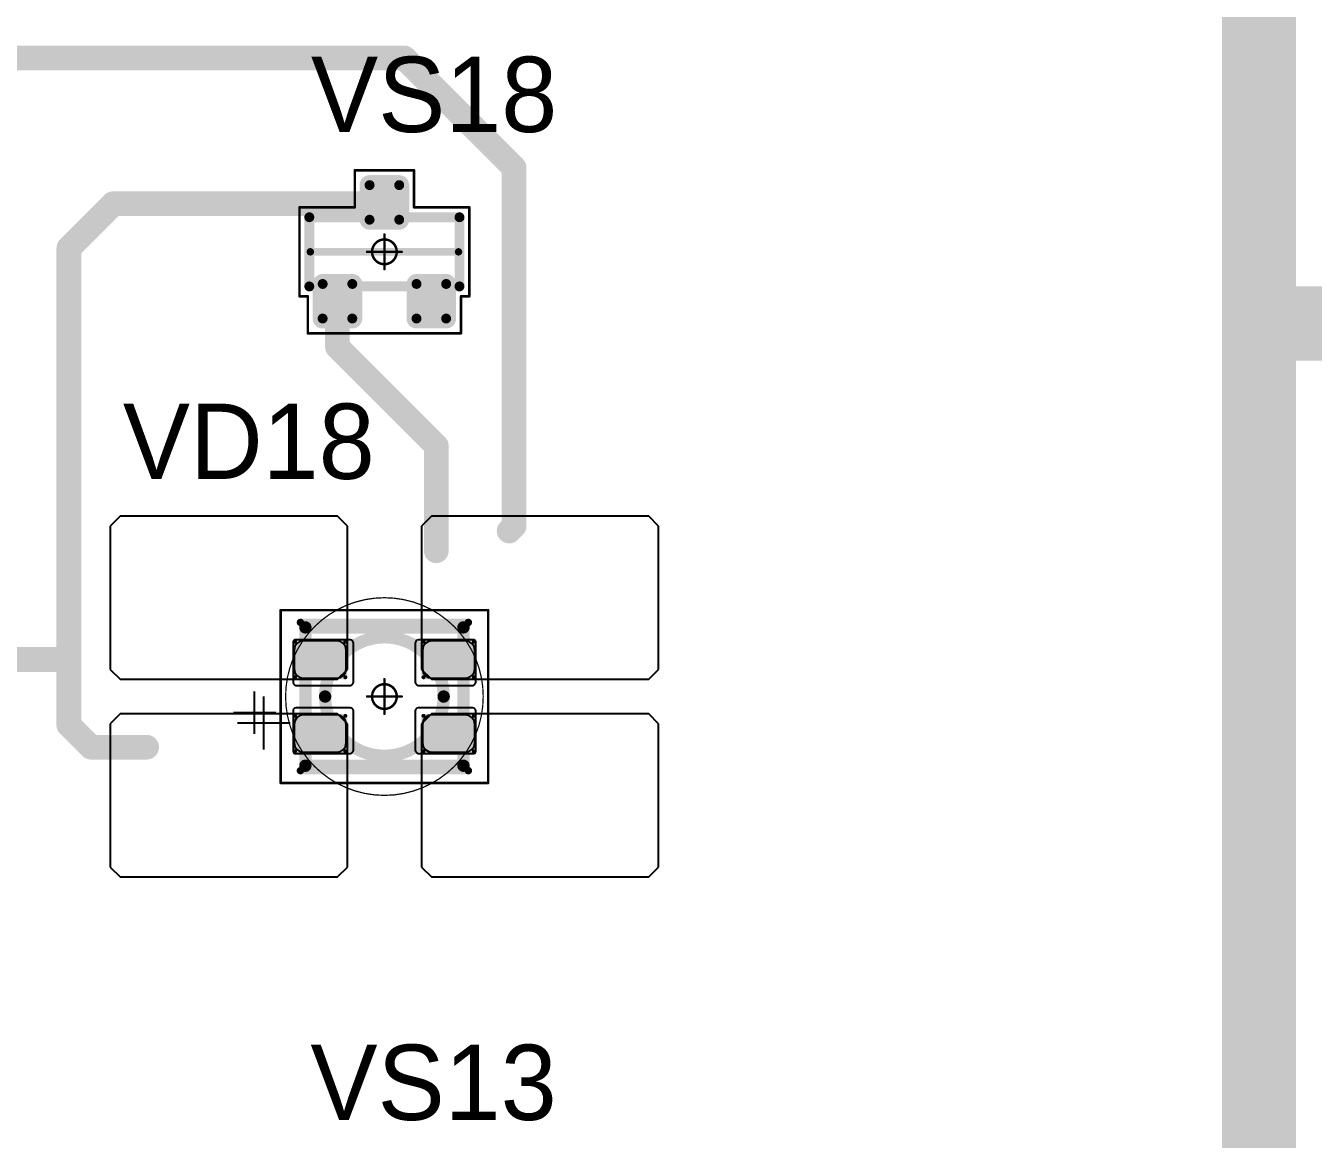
# Model space of a CAD drawing. Header units: millimetres. Extents: x 0 to 400, y 0 to 511.
# Drawn here: x 92.74 to 118.8, y 112.54 to 135.08 of the extents above; entities that cross this region are included whole.
import ezdxf

# ---------------------------------------------------------------- set-up
doc = ezdxf.new("R2010")
doc.units = ezdxf.units.MM
for name, color, linetype in [('Mechanical13', 56, 'Continuous'), ('Mechanical15', 56, 'Continuous'), ('Mechanical2', 216, 'Continuous'), ('TopLayer', 1, 'Continuous'), ('TopOverlay', 2, 'Continuous'), ('TopPaste', 8, 'Continuous'), ('TopSolder', 216, 'Continuous')]:
    doc.layers.add(name, color=color, linetype=linetype)

# ---------------------------------------------------------------- blocks, each defined once
blk = doc.blocks.new('SOT23_579')
at = {"layer": 'Mechanical13', "const_width": 0.1999996}
for points in [[(-0.7000011399999999, 1.52008078), (0.7000011399999999, 1.52008078)], [(-0.7000011399999999, 1.52008078), (-0.7000011399999999, -1.51991822)], [(0.7000011399999999, 1.52008078), (0.7000011399999999, -1.51991822)], [(-0.7000011399999999, -1.51991822), (0.7000011399999999, -1.51991822)]]:
    blk.add_lwpolyline(points, dxfattribs=at)
at = {"layer": 'Mechanical13', "const_width": 0.0999998}
for points in [[(-0.75000104, 1.52008078, 1), (-0.65000124, 1.52008078, 1)], [(-0.75000104, 1.52008078, 1), (-0.65000124, 1.52008078, 1)], [(0.65000124, 1.52008078, 1), (0.75000104, 1.52008078, 1)], [(0.65000124, 1.52008078, 1), (0.75000104, 1.52008078, 1)], [(-0.75000104, -1.51991822, 1), (-0.65000124, -1.51991822, 1)], [(-0.75000104, -1.51991822, 1), (-0.65000124, -1.51991822, 1)], [(0.65000124, -1.51991822, 1), (0.75000104, -1.51991822, 1)], [(0.65000124, -1.51991822, 1), (0.75000104, -1.51991822, 1)]]:
    blk.add_lwpolyline(points, format="xyb", close=True, dxfattribs=at)
at = {"layer": 'Mechanical15', "const_width": 0.0499999}
for points in [[(-1.64999924, 1.55008072), (-1.64999924, -1.54991816)], [(-1.64999924, 1.55008072), (-0.90000074, 1.55008072)], [(-0.90000074, 1.72008038), (-0.90000074, 1.55008072)], [(-0.90000074, 1.72008038), (0.90000074, 1.72008038)], [(0.90000074, 1.72008038), (0.90000074, 0.6000800799999999)], [(0.90000074, 0.6000800799999999), (1.64999924, 0.6000800799999999)], [(1.64999924, 0.6000800799999999), (1.64999924, -0.59991752)], [(0, 0.35007804), (0, -0.34991802)], [(-0.3499993, 8.128e-05), (0.3499993, 8.128e-05)], [(0.90000074, -0.59991752), (1.64999924, -0.59991752)], [(0.90000074, -0.59991752), (0.90000074, -1.71991782)], [(-1.64999924, -1.54991816), (-0.90000074, -1.54991816)], [(-0.90000074, -1.54991816), (-0.90000074, -1.71991782)], [(-0.90000074, -1.71991782), (0.90000074, -1.71991782)]]:
    blk.add_lwpolyline(points, dxfattribs=at)
at = {"layer": 'Mechanical15'}
for points, const_width in [([(-1.66249858, 1.55008072, 1), (-1.6374999, 1.55008072, 1)], 0.02499868), ([(-1.66249858, 1.55008072, 1), (-1.6374999, 1.55008072, 1)], 0.02499868), ([(-0.9125000799999999, 1.72008038, 1), (-0.8875014, 1.72008038, 1)], 0.02499868), ([(-0.9125000799999999, 1.72008038, 1), (-0.8875014, 1.72008038, 1)], 0.02499868), ([(-0.9125000799999999, 1.55008072, 1), (-0.8875014, 1.55008072, 1)], 0.02499868), ([(-0.9125000799999999, 1.55008072, 1), (-0.8875014, 1.55008072, 1)], 0.02499868), ([(0.8875014, 1.72008038, 1), (0.9125000799999999, 1.72008038, 1)], 0.02499868), ([(0.8875014, 1.72008038, 1), (0.9125000799999999, 1.72008038, 1)], 0.02499868), ([(0.8875014, 0.6000800799999999, 1), (0.9125000799999999, 0.6000800799999999, 1)], 0.02499868), ([(0.8875014, 0.6000800799999999, 1), (0.9125000799999999, 0.6000800799999999, 1)], 0.02499868), ([(1.6374999, 0.6000800799999999, 1), (1.66249858, 0.6000800799999999, 1)], 0.02499868), ([(1.6374999, 0.6000800799999999, 1), (1.66249858, 0.6000800799999999, 1)], 0.02499868), ([(0.2499995, 8.382e-05, 1), (-0.2499995, 8.382e-05, 1)], 0.0499999), ([(-0.01249934, 0.35007804, 1), (0.01249934, 0.35007804, 1)], 0.02499868), ([(-0.36249864, 8.128e-05, 1), (-0.33749996, 8.128e-05, 1)], 0.02499868), ([(-0.26249884, 8.382e-05, 1), (-0.23750016, 8.382e-05, 1)], 0.02499868), ([(0.23750016, 8.382e-05, 1), (0.26249884, 8.382e-05, 1)], 0.02499868), ([(0.33749996, 8.128e-05, 1), (0.36249864, 8.128e-05, 1)], 0.02499868), ([(-0.01249934, -0.34991802, 1), (0.01249934, -0.34991802, 1)], 0.02499868), ([(0.8875014, -0.59991752, 1), (0.9125000799999999, -0.59991752, 1)], 0.02499868), ([(0.8875014, -0.59991752, 1), (0.9125000799999999, -0.59991752, 1)], 0.02499868), ([(1.6374999, -0.59991752, 1), (1.66249858, -0.59991752, 1)], 0.02499868), ([(1.6374999, -0.59991752, 1), (1.66249858, -0.59991752, 1)], 0.02499868), ([(-1.66249858, -1.54991816, 1), (-1.6374999, -1.54991816, 1)], 0.02499868), ([(-1.66249858, -1.54991816, 1), (-1.6374999, -1.54991816, 1)], 0.02499868), ([(-0.9125000799999999, -1.54991816, 1), (-0.8875014, -1.54991816, 1)], 0.02499868), ([(-0.9125000799999999, -1.54991816, 1), (-0.8875014, -1.54991816, 1)], 0.02499868), ([(-0.9125000799999999, -1.71991782, 1), (-0.8875014, -1.71991782, 1)], 0.02499868), ([(-0.9125000799999999, -1.71991782, 1), (-0.8875014, -1.71991782, 1)], 0.02499868), ([(0.8875014, -1.71991782, 1), (0.9125000799999999, -1.71991782, 1)], 0.02499868), ([(0.8875014, -1.71991782, 1), (0.9125000799999999, -1.71991782, 1)], 0.02499868)]:
    blk.add_lwpolyline(points, format="xyb", close=True, dxfattribs=dict(at, const_width=const_width))
at = {"layer": 'TopLayer', "const_width": 0.0999998}
for points in [[(-1.39999974, 1.25008132, 1), (-1.29999994, 1.25008132, 1)], [(-0.7000011399999999, 1.25008132, 1), (-0.6000013399999999, 1.25008132, 1)], [(-1.39999974, 0.65008252, 1), (-1.29999994, 0.65008252, 1)], [(-0.7000011399999999, 0.65008252, 1), (-0.6000013399999999, 0.65008252, 1)], [(0.6000013399999999, 0.30008068, 1), (0.7000011399999999, 0.30008068, 1)], [(1.29999994, 0.30008068, 1), (1.39999974, 0.30008068, 1)], [(0.6000013399999999, -0.29991812, 1), (0.7000011399999999, -0.29991812, 1)], [(1.29999994, -0.29991812, 1), (1.39999974, -0.29991812, 1)], [(-1.39999974, -0.64991996, 1), (-1.29999994, -0.64991996, 1)], [(-0.7000011399999999, -0.64991996, 1), (-0.6000013399999999, -0.64991996, 1)], [(-1.39999974, -1.24991876, 1), (-1.29999994, -1.24991876, 1)], [(-0.7000011399999999, -1.24991876, 1), (-0.6000013399999999, -1.24991876, 1)]]:
    blk.add_lwpolyline(points, format="xyb", close=True, dxfattribs=at)
at = {"layer": 'TopLayer'}
for points in [[(-1.34999984, 1.35008112), (-1.34999984, 0.55008272), (-0.65000124, 1.35008112), (-0.65000124, 0.55008272)], [(-1.44999964, 1.25008132), (-1.44999964, 0.65008252), (-0.55000144, 1.25008132), (-0.55000144, 0.65008252)], [(0.55000144, 0.30008068), (0.55000144, -0.29991812), (1.44999964, 0.30008068), (1.44999964, -0.29991812)], [(0.65000124, 0.40008048), (0.65000124, -0.39991792), (1.34999984, 0.40008048), (1.34999984, -0.39991792)], [(-1.44999964, -0.64991996), (-1.44999964, -1.24991876), (-0.55000144, -0.64991996), (-0.55000144, -1.24991876)], [(-1.34999984, -0.54992016), (-1.34999984, -1.34991856), (-0.65000124, -0.54992016), (-0.65000124, -1.34991856)]]:
    blk.add_solid(points, dxfattribs=at)
at = {"layer": 'TopOverlay', "const_width": 0.1499997}
blk.add_lwpolyline([(0, 1.50000208), (0, -1.50000208)], dxfattribs=at)
at = {"layer": 'TopOverlay', "const_width": 0.07499858}
for points in [[(-0.03750056, 1.50000208, 1), (0.03750056, 1.50000208, 1)], [(-0.03750056, -1.50000208, 1), (0.03750056, -1.50000208, 1)]]:
    blk.add_lwpolyline(points, format="xyb", close=True, dxfattribs=at)
at = {"layer": 'TopPaste', "const_width": 0.07499858}
for points in [[(-1.38749786, 1.25008132, 1), (-1.31250182, 1.25008132, 1)], [(-0.68749926, 1.25008132, 1), (-0.61250322, 1.25008132, 1)], [(-1.38749786, 0.65008252, 1), (-1.31250182, 0.65008252, 1)], [(-0.68749926, 0.65008252, 1), (-0.61250322, 0.65008252, 1)], [(0.61250322, 0.30008068, 1), (0.68749926, 0.30008068, 1)], [(1.31250182, 0.30008068, 1), (1.38749786, 0.30008068, 1)], [(0.61250322, -0.29991812, 1), (0.68749926, -0.29991812, 1)], [(1.31250182, -0.29991812, 1), (1.38749786, -0.29991812, 1)], [(-1.38749786, -0.64991996, 1), (-1.31250182, -0.64991996, 1)], [(-0.68749926, -0.64991996, 1), (-0.61250322, -0.64991996, 1)], [(-1.38749786, -1.24991876, 1), (-1.31250182, -1.24991876, 1)], [(-0.68749926, -1.24991876, 1), (-0.61250322, -1.24991876, 1)]]:
    blk.add_lwpolyline(points, format="xyb", close=True, dxfattribs=at)
at = {"layer": 'TopPaste'}
for points in [[(-1.34999984, 1.3250799), (-1.34999984, 0.57508394), (-0.65000124, 1.3250799), (-0.65000124, 0.57508394)], [(-1.42499842, 1.25008132), (-1.42499842, 0.65008252), (-0.5750026599999999, 1.25008132), (-0.5750026599999999, 0.65008252)], [(0.5750026599999999, 0.30008068), (0.5750026599999999, -0.29991812), (1.42499842, 0.30008068), (1.42499842, -0.29991812)], [(0.65000124, 0.37507926), (0.65000124, -0.3749166999999999), (1.34999984, 0.37507926), (1.34999984, -0.3749166999999999)], [(-1.42499842, -0.64991996), (-1.42499842, -1.24991876), (-0.5750026599999999, -0.64991996), (-0.5750026599999999, -1.24991876)], [(-1.34999984, -0.57492138), (-1.34999984, -1.32491734), (-0.65000124, -0.57492138), (-0.65000124, -1.32491734)]]:
    blk.add_solid(points, dxfattribs=at)
at = {"layer": 'TopSolder', "const_width": 0.2015998}
for points in [[(-1.45079974, 1.25008132, 1), (-1.24919994, 1.25008132, 1)], [(-0.75080114, 1.25008132, 1), (-0.5492013399999999, 1.25008132, 1)], [(-1.45079974, 0.65008252, 1), (-1.24919994, 0.65008252, 1)], [(-0.75080114, 0.65008252, 1), (-0.5492013399999999, 0.65008252, 1)], [(0.5492013399999999, 0.30008068, 1), (0.75080114, 0.30008068, 1)], [(1.24919994, 0.30008068, 1), (1.45079974, 0.30008068, 1)], [(0.5492013399999999, -0.29991812, 1), (0.75080114, -0.29991812, 1)], [(1.24919994, -0.29991812, 1), (1.45079974, -0.29991812, 1)], [(-1.45079974, -0.64991996, 1), (-1.24919994, -0.64991996, 1)], [(-0.75080114, -0.64991996, 1), (-0.5492013399999999, -0.64991996, 1)], [(-1.45079974, -1.24991876, 1), (-1.24919994, -1.24991876, 1)], [(-0.75080114, -1.24991876, 1), (-0.5492013399999999, -1.24991876, 1)]]:
    blk.add_lwpolyline(points, format="xyb", close=True, dxfattribs=at)
at = {"layer": 'TopSolder'}
for points in [[(-1.34999984, 1.45168112), (-1.34999984, 0.44848272), (-0.65000124, 1.45168112), (-0.65000124, 0.44848272)], [(-1.55159964, 1.25008132), (-1.55159964, 0.65008252), (-0.4484014399999999, 1.25008132), (-0.4484014399999999, 0.65008252)], [(0.4484014399999999, 0.30008068), (0.4484014399999999, -0.29991812), (1.55159964, 0.30008068), (1.55159964, -0.29991812)], [(0.65000124, 0.50168048), (0.65000124, -0.50151792), (1.34999984, 0.50168048), (1.34999984, -0.50151792)], [(-1.34999984, -0.44832016), (-1.34999984, -1.45151856), (-0.65000124, -0.44832016), (-0.65000124, -1.45151856)], [(-1.55159964, -0.64991996), (-1.55159964, -1.24991876), (-0.4484014399999999, -0.64991996), (-0.4484014399999999, -1.24991876)]]:
    blk.add_solid(points, dxfattribs=at)
blk = doc.blocks.new('E65F_783')
at = {"layer": 'Mechanical13'}
for p, q in [((2.44058186, 1.07119928), (2.44058186, 0)), ((1.90498222, 0.5355996399999999), (2.9761815, 0.5355996399999999))]:
    blk.add_line(p, q, dxfattribs=at)
at = {"layer": 'Mechanical13', "const_width": 0.2499995}
for points in [[(-1.60001712, 1.39999974), (-1.60001712, -1.39999974)], [(1.59998156, 1.39999974), (-1.60001712, 1.39999974)], [(1.59998156, 1.39999974), (1.59998156, -1.39999974)], [(1.59998156, -1.39999974), (-1.60001712, -1.39999974)]]:
    blk.add_lwpolyline(points, dxfattribs=at)
at = {"layer": 'Mechanical13'}
for points, const_width in [([(-1.66251636, 1.39999974, 1), (-1.53751788, 1.39999974, 1)], 0.12499848), ([(-1.66251636, 1.39999974, 1), (-1.53751788, 1.39999974, 1)], 0.12499848), ([(1.19998236, 0, 1), (-1.20001792, 0, 1)], 0.2499995), ([(1.53748232, 1.39999974, 1), (1.6624808, 1.39999974, 1)], 0.12499848), ([(1.53748232, 1.39999974, 1), (1.6624808, 1.39999974, 1)], 0.12499848), ([(-1.26251716, 0, 1), (-1.13751868, 0, 1)], 0.12499848), ([(1.13748312, 0, 1), (1.2624816, 0, 1)], 0.12499848), ([(-1.66251636, -1.39999974, 1), (-1.53751788, -1.39999974, 1)], 0.12499848), ([(-1.66251636, -1.39999974, 1), (-1.53751788, -1.39999974, 1)], 0.12499848), ([(1.53748232, -1.39999974, 1), (1.6624808, -1.39999974, 1)], 0.12499848), ([(1.53748232, -1.39999974, 1), (1.6624808, -1.39999974, 1)], 0.12499848)]:
    blk.add_lwpolyline(points, format="xyb", close=True, dxfattribs=dict(at, const_width=const_width))
at = {"layer": 'Mechanical15', "const_width": 0.0499999}
for points in [[(2.09996532, 1.74999904), (-2.10003644, 1.75000158)], [(-2.10003644, 1.75000158), (-2.10003644, -1.75000158)], [(2.09996532, 1.74999904), (2.09996532, -1.74999904)], [(-1.778e-05, 0.3499993), (-1.778e-05, -0.3499993)], [(-1.778e-05, 0.3499993), (-1.778e-05, -0.3499993)], [(0.34996374, 1.778e-05), (-0.35003486, 1.778e-05)], [(0.34998152, 0), (-0.35001708, 0)], [(2.09996532, -1.74999904), (-2.10003644, -1.75000158)]]:
    blk.add_lwpolyline(points, dxfattribs=at)
at = {"layer": 'Mechanical15'}
for points, const_width in [([(-2.11253578, 1.75000158, 1), (-2.0875371, 1.75000158, 1)], 0.02499868), ([(-2.11253578, 1.75000158, 1), (-2.0875371, 1.75000158, 1)], 0.02499868), ([(2.08746598, 1.74999904, 1), (2.11246466, 1.74999904, 1)], 0.02499868), ([(2.08746598, 1.74999904, 1), (2.11246466, 1.74999904, 1)], 0.02499868), ([(0.24996394, 1.778e-05, 1), (-0.25003506, 1.778e-05, 1)], 0.0499999), ([(0.24998172, 0, 1), (-0.25001728, 0, 1)], 0.0499999), ([(-0.01251712, 0.3499993, 1), (0.01248156, 0.3499993, 1)], 0.02499868), ([(-0.01251712, 0.3499993, 1), (0.01248156, 0.3499993, 1)], 0.02499868), ([(-0.3625342, 1.778e-05, 1), (-0.33753552, 1.778e-05, 1)], 0.02499868), ([(-0.36251642, 0, 1), (-0.33751774, 0, 1)], 0.02499868), ([(-0.2625344, 1.778e-05, 1), (-0.23753572, 1.778e-05, 1)], 0.02499868), ([(-0.26251662, 0, 1), (-0.23751794, 0, 1)], 0.02499868), ([(0.2374646, 1.778e-05, 1), (0.26246328, 1.778e-05, 1)], 0.02499868), ([(0.23748238, 0, 1), (0.26248106, 0, 1)], 0.02499868), ([(0.3374643999999999, 1.778e-05, 1), (0.36246308, 1.778e-05, 1)], 0.02499868), ([(0.33748218, 0, 1), (0.36248086, 0, 1)], 0.02499868), ([(-0.01251712, -0.3499993, 1), (0.01248156, -0.3499993, 1)], 0.02499868), ([(-0.01251712, -0.3499993, 1), (0.01248156, -0.3499993, 1)], 0.02499868), ([(-2.11253578, -1.75000158, 1), (-2.0875371, -1.75000158, 1)], 0.02499868), ([(-2.11253578, -1.75000158, 1), (-2.0875371, -1.75000158, 1)], 0.02499868), ([(2.08746598, -1.74999904, 1), (2.11246466, -1.74999904, 1)], 0.02499868), ([(2.08746598, -1.74999904, 1), (2.11246466, -1.74999904, 1)], 0.02499868)]:
    blk.add_lwpolyline(points, format="xyb", close=True, dxfattribs=dict(at, const_width=const_width))
at = {"layer": 'TopLayer'}
for p, q in [((-5.35001724, 3.64999778), (-5.55001684, 3.44999818)), ((-0.9500158799999998, 3.650002859999999), (-5.35001724, 3.65000032)), ((-5.35001724, 3.65000032), (-5.35001724, 3.64999778)), ((-0.75001374, 3.45000072), (-0.9500158799999998, 3.650002859999999)), ((0.9499803199999999, 3.64999778), (0.7499807199999999, 3.44999818)), ((5.34997914, 3.65000032), (0.9499803199999999, 3.650002859999999)), ((0.9499803199999999, 3.650002859999999), (0.9499803199999999, 3.64999778)), ((5.54997874, 3.45000072), (5.34997914, 3.65000032)), ((-5.55001684, 3.44999818), (-5.54973236, 3.4497137)), ((-5.54973236, 3.4497137), (-5.54973236, 0.5499989)), ((-0.75001628, 0.54999636), (-0.75001374, 3.45000072)), ((0.7499807199999999, 3.44999818), (0.7502652, 3.4497137)), ((0.7502652, 3.4497137), (0.7502652, 0.5499989)), ((5.54998128, 0.54999636), (5.54997874, 3.45000072)), ((-5.54973236, 0.5499989), (-5.35001724, 0.3499993)), ((-0.9500158799999998, 0.3499993), (-0.75001628, 0.54999636)), ((0.7502652, 0.5499989), (0.9499803199999999, 0.3499993)), ((5.349981679999999, 0.3499993), (5.54998128, 0.54999636)), ((-5.35001724, 0.3499993), (-0.9500158799999998, 0.3499993)), ((0.9499803199999999, 0.3499993), (5.349981679999999, 0.3499993)), ((-5.35001724, -0.35000184), (-5.55001684, -0.55000144)), ((-0.9500158799999998, -0.3499993), (-5.35001724, -0.3499993)), ((-5.35001724, -0.3499993), (-5.35001724, -0.35000184)), ((-0.75001628, -0.54999636), (-0.9500158799999998, -0.3499993)), ((0.9499803199999999, -0.35000184), (0.7499807199999999, -0.55000144)), ((5.349981679999999, -0.3499993), (0.9499803199999999, -0.3499993)), ((0.9499803199999999, -0.3499993), (0.9499803199999999, -0.35000184)), ((5.54998128, -0.54999636), (5.349981679999999, -0.3499993)), ((-5.55001684, -0.55000144), (-5.54973236, -0.55028592)), ((-5.54973236, -0.55028592), (-5.54973236, -3.45000072)), ((-0.75001374, -3.45000072), (-0.75001628, -0.54999636)), ((0.7499807199999999, -0.55000144), (0.7502652, -0.55028592)), ((0.7502652, -0.55028592), (0.7502652, -3.45000072)), ((5.54997874, -3.45000072), (5.54998128, -0.54999636)), ((-5.54973236, -3.45000072), (-5.35001724, -3.65000032)), ((-0.9500158799999998, -3.650002859999999), (-0.75001374, -3.45000072)), ((0.7502652, -3.45000072), (0.9499803199999999, -3.650002859999999)), ((5.34997914, -3.65000032), (5.54997874, -3.45000072)), ((-5.35001724, -3.65000032), (-0.9500158799999998, -3.650002859999999)), ((0.9499803199999999, -3.650002859999999), (5.34997914, -3.65000032))]:
    blk.add_line(p, q, dxfattribs=at)
at = {"layer": 'TopLayer', "const_width": 0.03999991999999999}
for points in [[(-1.82994554, 1.11000032, 1), (-1.78994562, 1.11000032, 1)], [(-0.8099475799999999, 1.11000032, 1), (-0.7699476599999999, 1.11000032, 1)], [(0.77005434, 1.11000032, 1), (0.81005426, 1.11000032, 1)], [(1.7900523, 1.11000032, 1), (1.83005222, 1.11000032, 1)], [(-1.82994554, 0.39000176, 1), (-1.78994562, 0.39000176, 1)], [(-0.8099475799999999, 0.39000176, 1), (-0.7699476599999999, 0.39000176, 1)], [(0.77005434, 0.39000176, 1), (0.81005426, 0.39000176, 1)], [(1.7900523, 0.39000176, 1), (1.83005222, 0.39000176, 1)], [(-1.82994554, -0.39000176, 1), (-1.78994562, -0.39000176, 1)], [(-0.8099475799999999, -0.39000176, 1), (-0.7699476599999999, -0.39000176, 1)], [(0.77005434, -0.39000176, 1), (0.81005426, -0.39000176, 1)], [(1.7900523, -0.39000176, 1), (1.83005222, -0.39000176, 1)], [(-1.82994554, -1.11000032, 1), (-1.78994562, -1.11000032, 1)], [(-0.8099475799999999, -1.11000032, 1), (-0.7699476599999999, -1.11000032, 1)], [(0.77005434, -1.11000032, 1), (0.81005426, -1.11000032, 1)], [(1.7900523, -1.11000032, 1), (1.83005222, -1.11000032, 1)]]:
    blk.add_lwpolyline(points, format="xyb", close=True, dxfattribs=at)
at = {"layer": 'TopLayer'}
for points in [[(-1.8499455, 1.11000032), (-1.8499455, 0.39000176), (-0.7499477, 1.11000032), (-0.7499477, 0.39000176)], [(-1.80994558, 1.15000024), (-1.80994558, 0.35000184), (-0.78994762, 1.15000024), (-0.78994762, 0.35000184)], [(0.7500543799999999, 1.11000032), (0.7500543799999999, 0.39000176), (1.85005218, 1.11000032), (1.85005218, 0.39000176)], [(0.7900543, 1.15000024), (0.7900543, 0.35000184), (1.81005226, 1.15000024), (1.81005226, 0.35000184)], [(-1.8499455, -0.39000176), (-1.8499455, -1.11000032), (-0.7499477, -0.39000176), (-0.7499477, -1.11000032)], [(-1.80994558, -0.35000184), (-1.80994558, -1.15000024), (-0.78994762, -0.35000184), (-0.78994762, -1.15000024)], [(0.7500543799999999, -0.39000176), (0.7500543799999999, -1.11000032), (1.85005218, -0.39000176), (1.85005218, -1.11000032)], [(0.7900543, -0.35000184), (0.7900543, -1.15000024), (1.81005226, -0.35000184), (1.81005226, -1.15000024)]]:
    blk.add_solid(points, dxfattribs=at)
at = {"layer": 'TopOverlay'}
for p, q in [((2.62846312, 0.75696064), (2.62846312, -0.0999998)), ((2.1999829, 0.32848042), (3.05694334, 0.32848042))]:
    blk.add_line(p, q, dxfattribs=at)
at = {"layer": 'TopOverlay', "const_width": 0.1499997}
for points in [[(1.69998136, 1.49999954), (-1.70001692, 1.49999954)], [(1.69998136, -1.49999954), (-1.70001692, -1.49999954)]]:
    blk.add_lwpolyline(points, dxfattribs=at)
at = {"layer": 'TopOverlay', "const_width": 0.07499858}
for points in [[(-1.73751748, 1.49999954, 1), (-1.66251636, 1.49999954, 1)], [(1.6624808, 1.49999954, 1), (1.73748192, 1.49999954, 1)], [(-1.73751748, -1.49999954, 1), (-1.66251636, -1.49999954, 1)], [(1.6624808, -1.49999954, 1), (1.73748192, -1.49999954, 1)]]:
    blk.add_lwpolyline(points, format="xyb", close=True, dxfattribs=at)
at = {"layer": 'TopPaste'}
for p, q in [((-1.77269648, 1.0726801), (-1.81413912, 1.01066092)), ((-1.7106773, 1.11412274), (-1.77269648, 1.0726801)), ((-1.63751768, 1.1286744), (-1.7106773, 1.11412274)), ((-0.96251776, 1.1286744), (-1.63751768, 1.1286744)), ((-0.8893581399999999, 1.11412274), (-0.96251776, 1.1286744)), ((-0.82733896, 1.0726801), (-0.8893581399999999, 1.11412274)), ((-0.78589632, 1.01066092), (-0.82733896, 1.0726801)), ((0.8273034, 1.0726801), (0.7858607599999999, 1.01066092)), ((0.88932258, 1.11412274), (0.8273034, 1.0726801)), ((0.9624822000000001, 1.1286744), (0.88932258, 1.11412274)), ((1.63748212, 1.1286744), (0.9624822000000001, 1.1286744)), ((1.71064174, 1.11412274), (1.63748212, 1.1286744)), ((1.77266092, 1.0726801), (1.71064174, 1.11412274)), ((1.81410356, 1.01066092), (1.77266092, 1.0726801)), ((-1.81413912, 1.01066092), (-1.82869078, 0.9375012999999999)), ((-1.82869078, 0.9375012999999999), (-1.82869078, 0.56250078)), ((-0.7713446599999999, 0.9375012999999999), (-0.78589632, 1.01066092)), ((-0.7713446599999999, 0.56250078), (-0.7713446599999999, 0.9375012999999999)), ((0.7858607599999999, 1.01066092), (0.7713091, 0.9375012999999999)), ((0.7713091, 0.9375012999999999), (0.7713091, 0.56250078)), ((1.82865522, 0.9375012999999999), (1.81410356, 1.01066092)), ((1.82865522, 0.56250078), (1.82865522, 0.9375012999999999)), ((-1.82869078, 0.56250078), (-1.81413912, 0.4893386199999999)), ((-0.78589632, 0.4893386199999999), (-0.7713446599999999, 0.56250078)), ((0.7713091, 0.56250078), (0.7858633, 0.4893411599999999)), ((1.8141061, 0.4893411599999999), (1.82865522, 0.56250078)), ((-1.81413912, 0.4893386199999999), (-1.77269648, 0.42732198)), ((-1.77269648, 0.42732198), (-1.7106773, 0.3858768)), ((-1.7106773, 0.3858768), (-1.63751768, 0.3713251399999999)), ((-1.63751768, 0.3713251399999999), (-0.96251776, 0.3713251399999999)), ((-0.96251776, 0.3713251399999999), (-0.8893581399999999, 0.3858768)), ((-0.8893581399999999, 0.3858768), (-0.82733896, 0.42732198)), ((-0.82733896, 0.42732198), (-0.78589632, 0.4893386199999999)), ((0.7858633, 0.4893411599999999), (0.8273034, 0.42732198)), ((0.8273034, 0.42732198), (0.88932258, 0.38587934)), ((0.88932258, 0.38587934), (0.9624822000000001, 0.3713251399999999)), ((0.9624822000000001, 0.3713251399999999), (1.63748212, 0.37132768)), ((1.63748212, 0.37132768), (1.71064174, 0.3858768)), ((1.71064174, 0.3858768), (1.77266092, 0.42732198)), ((1.77266092, 0.42732198), (1.8141061, 0.4893411599999999)), ((-1.81413912, -0.4893386199999999), (-1.82869078, -0.56250078)), ((-1.77269648, -0.42732198), (-1.81413912, -0.4893386199999999)), ((-1.7106773, -0.3858768), (-1.77269648, -0.42732198)), ((-1.63751768, -0.3713251399999999), (-1.7106773, -0.3858768)), ((-0.96251776, -0.3713251399999999), (-1.63751768, -0.3713251399999999)), ((-0.8893581399999999, -0.3858768), (-0.96251776, -0.3713251399999999)), ((-0.82733896, -0.42732198), (-0.8893581399999999, -0.3858768)), ((-0.78589632, -0.4893386199999999), (-0.82733896, -0.42732198)), ((-0.7713446599999999, -0.56250078), (-0.78589632, -0.4893386199999999)), ((0.7858633, -0.4893411599999999), (0.7713091, -0.56250078)), ((0.8273034, -0.42732198), (0.7858633, -0.4893411599999999)), ((0.88932258, -0.38587934), (0.8273034, -0.42732198)), ((0.9624822000000001, -0.3713251399999999), (0.88932258, -0.38587934)), ((1.63748212, -0.37132768), (0.9624822000000001, -0.3713251399999999)), ((1.71064174, -0.3858768), (1.63748212, -0.37132768)), ((1.77266092, -0.42732198), (1.71064174, -0.3858768)), ((1.8141061, -0.4893411599999999), (1.77266092, -0.42732198)), ((1.82865522, -0.56250078), (1.8141061, -0.4893411599999999)), ((-1.82869078, -0.56250078), (-1.82869078, -0.9375012999999999)), ((-0.7713446599999999, -0.9375012999999999), (-0.7713446599999999, -0.56250078)), ((0.7713091, -0.56250078), (0.7713091, -0.9375012999999999)), ((1.82865522, -0.9375012999999999), (1.82865522, -0.56250078)), ((-1.82869078, -0.9375012999999999), (-1.81413912, -1.01066092)), ((-1.81413912, -1.01066092), (-1.77269648, -1.0726801)), ((-0.82733896, -1.0726801), (-0.78589632, -1.01066092)), ((-0.78589632, -1.01066092), (-0.7713446599999999, -0.9375012999999999)), ((0.7713091, -0.9375012999999999), (0.7858607599999999, -1.01066092)), ((0.7858607599999999, -1.01066092), (0.8273034, -1.0726801)), ((1.77266092, -1.0726801), (1.81410356, -1.01066092)), ((1.81410356, -1.01066092), (1.82865522, -0.9375012999999999)), ((-1.77269648, -1.0726801), (-1.7106773, -1.11412274)), ((-1.7106773, -1.11412274), (-1.63751768, -1.1286744)), ((-1.63751768, -1.1286744), (-0.96251776, -1.1286744)), ((-0.96251776, -1.1286744), (-0.8893581399999999, -1.11412274)), ((-0.8893581399999999, -1.11412274), (-0.82733896, -1.0726801)), ((0.8273034, -1.0726801), (0.88932258, -1.11412274)), ((0.88932258, -1.11412274), (0.9624822000000001, -1.1286744)), ((0.9624822000000001, -1.1286744), (1.63748212, -1.1286744)), ((1.63748212, -1.1286744), (1.71064174, -1.11412274)), ((1.71064174, -1.11412274), (1.77266092, -1.0726801))]:
    blk.add_line(p, q, dxfattribs=at)
at = {"layer": 'TopSolder'}
for p, q in [((-1.84997344, 1.1006328), (-1.8500344, 1.1005693)), ((-1.8500344, 1.1005693), (-1.85003186, 0.30054804)), ((-1.8499709, 1.11057182), (-1.84997344, 1.1006328)), ((-1.84235852, 1.1289284), (-1.8499709, 1.11057182)), ((-1.82829962, 1.14297714), (-1.84235852, 1.1289284)), ((-1.80993542, 1.15057428), (-1.82829962, 1.14297714)), ((-1.79999894, 1.1505692), (-1.80993542, 1.15057428)), ((-0.7000443199999999, 1.15057174), (-1.79999894, 1.1505692)), ((-0.70004178, 1.15057174), (-0.7000443199999999, 1.15057174)), ((-0.6851218199999999, 1.15057428), (-0.70004178, 1.15057174)), ((-0.6575526599999999, 1.13915444), (-0.6851218199999999, 1.15057428)), ((-0.63645288, 1.1180572), (-0.6575526599999999, 1.13915444)), ((-0.6250355799999999, 1.09048804), (-0.63645288, 1.1180572)), ((-0.62504574, 0.30055566), (-0.6250355799999999, 1.07556808)), ((-0.6250355799999999, 1.07556808), (-0.6250355799999999, 1.09048804)), ((0.6249822399999999, 1.07555792), (0.6249644599999999, 1.07556808)), ((0.6249644599999999, 1.07556808), (0.62496954, 0.30054804)), ((0.63638684, 1.1180445), (0.6249771599999999, 1.09047788)), ((0.6249771599999999, 1.09047788), (0.6249822399999999, 1.07555792)), ((0.6574789999999999, 1.13914428), (0.63638684, 1.1180445)), ((0.685038, 1.1505692), (0.6574789999999999, 1.13914428)), ((0.69995542, 1.15057174), (0.685038, 1.1505692)), ((1.79996846, 1.15056412), (0.69995542, 1.15057174)), ((1.79997354, 1.15055904), (1.79996846, 1.15056412)), ((1.80991002, 1.15056158), (1.79997354, 1.15055904)), ((1.82827168, 1.14295682), (1.80991002, 1.15056158)), ((1.8423255, 1.128903), (1.82827168, 1.14295682)), ((1.84993026, 1.11054388), (1.8423255, 1.128903)), ((1.84993026, 1.10060486), (1.84993026, 1.11054388)), ((1.84995312, 0.30055566), (1.84993026, 1.10060486)), ((-1.85003186, 0.30054804), (-1.85003186, 0.2856331599999999)), ((-1.85003186, 0.2856331599999999), (-1.83861202, 0.25807924)), ((-0.63647066, 0.25808432), (-0.62505082, 0.28564078)), ((-0.62505082, 0.28564078), (-0.62505082, 0.30055566)), ((-0.62505082, 0.30055566), (-0.62504574, 0.30055566)), ((0.62496954, 0.30054804), (0.6249720799999999, 0.2856331599999999)), ((0.6249720799999999, 0.2856331599999999), (0.6363919199999999, 0.2580767)), ((1.8385282, 0.25807416), (1.84994804, 0.28563062)), ((1.84994804, 0.28563062), (1.84995058, 0.3005455)), ((1.84995058, 0.3005455), (1.84995312, 0.30055566)), ((-1.83861202, 0.25807924), (-1.81751732, 0.23699216)), ((-1.81751732, 0.23699216), (-1.78995832, 0.22558248)), ((-1.78995832, 0.22558248), (-1.77504344, 0.22558502)), ((-1.77504344, 0.22558502), (-1.77504344, 0.22557994)), ((-1.77504344, 0.22557994), (-0.70004178, 0.22558248)), ((-0.70004178, 0.22558248), (-0.68512436, 0.22557994)), ((-0.68512436, 0.22557994), (-0.65756536, 0.23699216)), ((-0.65756536, 0.23699216), (-0.63647066, 0.25808432)), ((0.6363919199999999, 0.2580767), (0.6574891599999999, 0.23698962)), ((0.6574891599999999, 0.23698962), (0.6850507, 0.22557994)), ((0.6850507, 0.22557994), (0.69996304, 0.22558502)), ((0.69996304, 0.22558502), (0.69995542, 0.2255774)), ((0.69995542, 0.2255774), (1.77495962, 0.22558248)), ((1.77495962, 0.22558248), (1.78987196, 0.2255774)), ((1.78987196, 0.2255774), (1.8174335, 0.23698708)), ((1.8174335, 0.23698708), (1.8385282, 0.25807416)), ((-1.83859932, -0.25694132), (-1.85001916, -0.28450032)), ((-1.81750462, -0.2358517), (-1.83859932, -0.25694132)), ((-1.78994308, -0.22443948), (-1.81750462, -0.2358517)), ((-1.77502566, -0.22444202), (-1.78994308, -0.22443948)), ((-0.70002654, -0.22444202), (-1.77502566, -0.22444202)), ((-0.700024, -0.22444456), (-0.70002654, -0.22444202)), ((-0.68510912, -0.22443948), (-0.700024, -0.22444456)), ((-0.6575501199999999, -0.23584916), (-0.68510912, -0.22443948)), ((-0.63645288, -0.25693624), (-0.6575501199999999, -0.23584916)), ((-0.6250330399999999, -0.2844927), (-0.63645288, -0.25693624)), ((0.63640208, -0.25694386), (0.6249822399999999, -0.28450032)), ((0.65749678, -0.2358517), (0.63640208, -0.25694386)), ((0.68505578, -0.22443948), (0.65749678, -0.2358517)), ((0.6999732, -0.22444202), (0.68505578, -0.22443948)), ((1.77497232, -0.22444202), (0.6999732, -0.22444202)), ((1.77497486, -0.22444456), (1.77497232, -0.22444202)), ((1.78988974, -0.22444202), (1.77497486, -0.22444456)), ((1.81744874, -0.2358517), (1.78988974, -0.22444202)), ((1.83854344, -0.25693878), (1.81744874, -0.2358517)), ((1.84996328, -0.2844927), (1.83854344, -0.25693878)), ((-1.85002424, -0.29941774), (-1.85002678, -1.09943138)), ((-1.85001916, -0.2994152), (-1.85002424, -0.29941774)), ((-1.85001916, -0.28450032), (-1.85001916, -0.2994152)), ((-0.62505844, -1.07443016), (-0.6250330399999999, -0.29940504)), ((-0.6250330399999999, -0.29940504), (-0.6250330399999999, -0.2844927)), ((0.6249746199999999, -0.29941774), (0.6249644599999999, -1.07443016)), ((0.6249822399999999, -0.29941774), (0.6249746199999999, -0.29941774)), ((0.6249822399999999, -0.28450032), (0.6249822399999999, -0.29941774)), ((1.84996328, -0.29940758), (1.84996328, -0.2844927)), ((1.84996328, -1.09943392), (1.84996328, -0.29940758)), ((-1.85002678, -1.09943138), (-1.8500217, -1.10936786)), ((-1.8500217, -1.10936786), (-1.84239916, -1.12772444)), ((-1.84239916, -1.12772444), (-1.82833518, -1.1417681)), ((-1.82833518, -1.1417681), (-1.8099659, -1.14936016)), ((-1.8099659, -1.14936016), (-1.80002688, -1.14935)), ((-1.80002688, -1.14935), (-1.80002688, -1.14935254)), ((-1.80002688, -1.14935254), (-0.70002654, -1.14942874)), ((-0.70002654, -1.14942874), (-0.6851014999999999, -1.14941858)), ((-0.6851014999999999, -1.14941858), (-0.6575348799999999, -1.13797334)), ((-0.6575348799999999, -1.13797334), (-0.6364477999999999, -1.1168507)), ((-0.6364477999999999, -1.1168507), (-0.62504828, -1.0892663)), ((-0.62504828, -1.0892663), (-0.62506098, -1.0743438)), ((-0.62506098, -1.0743438), (-0.62505844, -1.07443016)), ((0.6249644599999999, -1.07443016), (0.6249644599999999, -1.08934758)), ((0.6249644599999999, -1.08934758), (0.6363843, -1.11691674)), ((0.6363843, -1.11691674), (0.65748408, -1.13801398)), ((0.65748408, -1.13801398), (0.68505324, -1.14943382)), ((0.68505324, -1.14943382), (0.6999732, -1.14943128)), ((0.69997066, -1.14943382), (1.79993036, -1.14942874)), ((0.6999732, -1.14943128), (0.69997066, -1.14943382)), ((1.79993036, -1.14942874), (1.80986684, -1.14943382)), ((1.80986684, -1.14943382), (1.82823104, -1.14183668)), ((1.82823104, -1.14183668), (1.84228994, -1.12778794)), ((1.84228994, -1.12778794), (1.84990232, -1.10943136)), ((1.84990232, -1.10943136), (1.84990486, -1.09949234)), ((1.84990486, -1.09949234), (1.84996328, -1.09943392))]:
    blk.add_line(p, q, dxfattribs=at)

msp = doc.modelspace()

# ---------------------------------------------------------------- linework, layer by layer
at = {"layer": 'Mechanical2'}
for points, const_width in [([(101.9999992, 121.50000084, 1), (97.99999704, 121.50000084, 1)], 0.0254), ([(99.9997492, 123.49999938, 1), (100.00024704, 123.49999938, 1)], 0.00050038), ([(97.99364704, 121.50000084, 1), (98.00634704, 121.50000084, 1)], 0.0127), ([(97.99975065999999, 121.50000084, 1), (98.00024849999998, 121.50000084, 1)], 0.00050038), ([(101.9936492, 121.50000084, 1), (102.0063492, 121.50000084, 1)], 0.0127), ([(101.99975028, 121.50000084, 1), (102.00024812, 121.50000084, 1)], 0.00050038), ([(99.9997492, 119.49999976, 1), (100.00024704, 119.49999976, 1)], 0.00050038)]:
    msp.add_lwpolyline(points, format="xyb", close=True, dxfattribs=dict(at, const_width=const_width))
at = {"layer": 'Mechanical2', "const_width": 0.00100076}
for points in [[(99.99999811999999, 119.49999976), (99.99999811999999, 123.49999938)], [(97.99999958, 121.50000084), (101.9999992, 121.50000084)]]:
    msp.add_lwpolyline(points, dxfattribs=at)
at = {"layer": 'TopLayer'}
for points, const_width in [([(117.70000082, 129.0499959), (117.70000082, 142.375001)], 1.49999954), ([(81.42500098000001, 134.42499912), (100.39999986, 134.42499912)], 0.499999), ([(100.39999986, 134.42499912), (102.62499922, 132.19999976)], 0.499999), ([(102.62499922, 124.94999902), (102.62499922, 132.19999976)], 0.499999), ([(93.612462, 130.57500174), (94.51246274, 131.47500248)], 0.499999), ([(94.51246274, 131.47500248), (99.9124621, 131.47500248)], 0.499999), ([(93.612462, 122.39999904), (93.612462, 130.57500174)], 0.499999), ([(117.70000082, 129.0499959), (117.7000059, 129.05000098)], 1.49999954), ([(117.70000082, 62.82500008), (117.70000082, 129.0499959)], 1.49999954), ([(117.7000059, 129.05000098), (136.95000042, 129.05000098)], 1.49999954), ([(99.04992127999999, 128.57507178), (99.04992127999999, 129.49999754)], 0.499999), ([(99.04992127999999, 128.57507178), (101.0500011, 126.57499196)], 0.499999), ([(101.0500011, 124.4499924), (101.0500011, 126.57499196)], 0.499999), ([(102.52499942, 124.84999922), (102.62499922, 124.94999902)], 0.499999), ([(81.29994662, 122.25000188), (93.46246484, 122.25000188)], 0.499999), ([(93.46246484, 122.25000188), (93.612462, 122.39999904)], 0.499999), ([(93.612462, 120.92500072), (93.612462, 122.39999904)], 0.499999), ([(93.612462, 120.92500072), (94.0624611, 120.47500162)], 0.499999), ([(94.0624611, 120.47500162), (95.18746012, 120.47500162)], 0.499999)]:
    msp.add_lwpolyline(points, dxfattribs=dict(at, const_width=const_width))
for points, const_width in [([(100.27500138, 134.42499912, 1), (100.52499834, 134.42499912, 1)], 0.2499995), ([(100.27500138, 134.42499912, 1), (100.52499834, 134.42499912, 1)], 0.2499995), ([(102.50000074, 132.19999976, 1), (102.7499977, 132.19999976, 1)], 0.2499995), ([(102.50000074, 132.19999976, 1), (102.7499977, 132.19999976, 1)], 0.2499995), ([(94.38746426, 131.47500248, 1), (94.63746121999999, 131.47500248, 1)], 0.2499995), ([(94.38746426, 131.47500248, 1), (94.63746121999999, 131.47500248, 1)], 0.2499995), ([(99.78746362, 131.47500248, 1), (100.03746058, 131.47500248, 1)], 0.2499995), ([(93.48746351999999, 130.57500174, 1), (93.73746048, 130.57500174, 1)], 0.2499995), ([(93.48746351999999, 130.57500174, 1), (93.73746048, 130.57500174, 1)], 0.2499995), ([(117.3250003, 129.0499959, 1), (118.07500134, 129.0499959, 1)], 0.7499985), ([(117.3250003, 129.0499959, 1), (118.07500134, 129.0499959, 1)], 0.7499985), ([(117.3250003, 129.0499959, 1), (118.07500134, 129.0499959, 1)], 0.7499985), ([(117.32500538, 129.05000098, 1), (118.07500642, 129.05000098, 1)], 0.7499985), ([(117.32500538, 129.05000098, 1), (118.07500642, 129.05000098, 1)], 0.7499985), ([(98.92492279999999, 129.49999754, 1), (99.17491976, 129.49999754, 1)], 0.2499995), ([(98.92492279999999, 128.57507178, 1), (99.17491976, 128.57507178, 1)], 0.2499995), ([(98.92492279999999, 128.57507178, 1), (99.17491976, 128.57507178, 1)], 0.2499995), ([(100.92500262, 126.57499196, 1), (101.17499958, 126.57499196, 1)], 0.2499995), ([(100.92500262, 126.57499196, 1), (101.17499958, 126.57499196, 1)], 0.2499995), ([(102.40000094, 124.84999922, 1), (102.6499979, 124.84999922, 1)], 0.2499995), ([(102.50000074, 124.94999902, 1), (102.7499977, 124.94999902, 1)], 0.2499995), ([(102.50000074, 124.94999902, 1), (102.7499977, 124.94999902, 1)], 0.2499995), ([(100.92500262, 124.4499924, 1), (101.17499958, 124.4499924, 1)], 0.2499995), ([(93.33746636, 122.25000188, 1), (93.58746332, 122.25000188, 1)], 0.2499995), ([(93.33746636, 122.25000188, 1), (93.58746332, 122.25000188, 1)], 0.2499995), ([(93.48746351999999, 122.39999904, 1), (93.73746048, 122.39999904, 1)], 0.2499995), ([(93.48746351999999, 122.39999904, 1), (93.73746048, 122.39999904, 1)], 0.2499995), ([(93.48746351999999, 122.39999904, 1), (93.73746048, 122.39999904, 1)], 0.2499995), ([(93.48746351999999, 120.92500072, 1), (93.73746048, 120.92500072, 1)], 0.2499995), ([(93.48746351999999, 120.92500072, 1), (93.73746048, 120.92500072, 1)], 0.2499995), ([(93.93746261999999, 120.47500162, 1), (94.18745958, 120.47500162, 1)], 0.2499995), ([(93.93746261999999, 120.47500162, 1), (94.18745958, 120.47500162, 1)], 0.2499995), ([(95.06246164, 120.47500162, 1), (95.3124586, 120.47500162, 1)], 0.2499995)]:
    msp.add_lwpolyline(points, format="xyb", close=True, dxfattribs=dict(at, const_width=const_width))

# ---------------------------------------------------------------- block references
for name, p, rotation in [('SOT23_579', (100.0000032, 130.49999808), 90), ('E65F_783', (100.00000066, 121.50000084), 180)]:
    msp.add_blockref(name, p, dxfattribs=dict(rotation=rotation))

# ---------------------------------------------------------------- texts
at = {"layer": 'TopOverlay'}
for s, p in [('VS18', (98.51340216, 132.9243976)), ('VD18', (94.70620124, 125.90420082)), ('VS13', (98.50220329999999, 112.9305971))]:
    msp.add_text(s, height=1.524, dxfattribs=at).set_placement(p)

doc.saveas('drawing.dxf')
